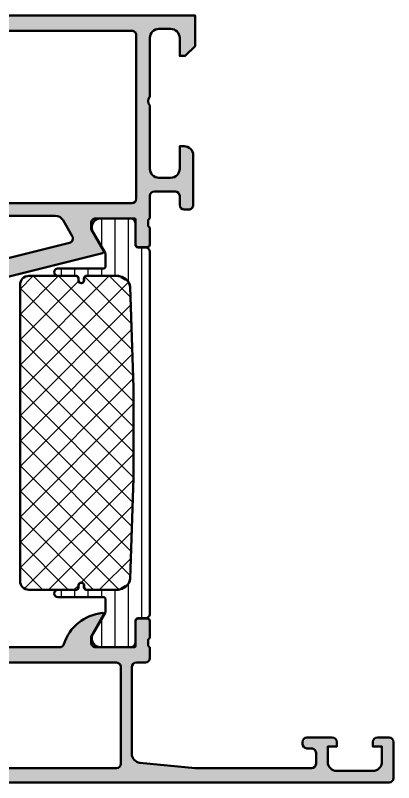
# Model space of a CAD drawing. Extents: x -30 to 68, y 0 to 85.
# Drawn here: x 26.1 to 68, y 0 to 85 of the extents above; entities that cross this region are included whole.
import ezdxf

# ---------------------------------------------------------------- set-up
doc = ezdxf.new("R2010")
doc.units = 0
for name, color, linetype, lineweight in [('0S-Alu contour', 7, 'Continuous', 50), ('0S-Alu hatch', 252, 'Continuous', 25), ('0S-Plastic contour', 254, 'Continuous', 50), ('0S-Plastic hatch', 253, 'Continuous', 25), ('0S-PT contour', 91, 'Continuous', 50), ('0S-PT hatch', 103, 'Continuous', 25)]:
    doc.layers.add(name, color=color, linetype=linetype, lineweight=lineweight)

# ---------------------------------------------------------------- blocks, each defined once
blk = doc.blocks.new('346290__431558B0_09CE_420A_BA11_CC467FC390D2_')
at = {"layer": '0S-Alu hatch'}
h = blk.add_hatch(color=256, dxfattribs=at)
edge = h.paths.add_edge_path()
edge.add_line((-8.200072701510434, 76.49951935006649), (-8.200072701510454, 78.49951935006753))
edge.add_ellipse((-7.700223043924895, 78.49966968423728), major_axis=(-0.4998496801927175, 0), ratio=1, start_angle=-90.0137350442323, end_angle=0.017232207833387747, ccw=False)
edge.add_line((-7.700103219088589, 78.99951935006769), (-7.20007270151045, 78.99951935006769))
edge.add_arc((-7.200093028747218, 79.49953967699513), 0.5000203273406206, 270.0023292350583, 360.001167715177)
edge.add_line((-6.700072701510443, 79.49954986764669), (-6.70010321908856, 82.4995193500677))
edge.add_ellipse((-6.20012351868841, 82.49957016724566), major_axis=(-0.4999797029826405, 0), ratio=1, start_angle=-90.0058234560571, end_angle=0.00582345611189794, ccw=False)
edge.add_line((-6.200072701510435, 82.9995498676458), (-4.500060494479185, 82.99951935006769))
edge.add_ellipse((-4.499953956199751, 81.49962589020427), major_axis=(-1.499893463647152, 0), ratio=1, start_angle=179.9970959459508, end_angle=270.00406975156653, ccw=False)
edge.add_line((-3.000060494479212, 81.49954986764692), (-3.000060494479214, 55.49941253854425))
edge.add_ellipse((-3.500087204398595, 55.49956133321602), major_axis=(-0.5000267320580524, 0), ratio=1, start_angle=90.0100543075236, end_angle=179.9829502978733, ccw=False)
edge.add_line((-3.499999459322936, 54.99953460885675), (-7.700072701510435, 54.99953460885675))
edge.add_ellipse((-7.699957983039261, 55.49964932732795), major_axis=(-0.5001147316285112, 0), ratio=1, start_angle=0.013142752803219082, end_angle=89.98685724720258, ccw=False)
edge.add_line((-8.200072701510463, 55.49953460885673), (-8.20007270151045, 57.49953460885675))
edge.add_arc((-8.699968028215878, 57.49963928215132), 0.4998953376642202, 359.9880028125888, 450.01199718741)
edge.add_line((-8.700072701510464, 57.99953460885674), (-9.500060494479184, 57.99953460885674))
edge.add_arc((-9.500070706575457, 57.49954482095301), 0.4999897880080324, 89.99882975606629, 180.0011702437148)
edge.add_line((-10.0000604944792, 57.49953460885865), (-10.0000604944792, 53.69954681588801))
edge.add_arc((-9.499976420604668, 53.69963088976254), 0.5000840809417748, 180.009632536539, 269.9903674634257)
edge.add_line((-9.500060494479184, 53.19954681588799), (-2.499999459322964, 53.199546815888))
edge.add_ellipse((-2.500036411010819, 52.69950986283959), major_axis=(-0.5000369544137414, 0), ratio=1, start_angle=180.0059825937153, end_angle=269.995765961409, ccw=False)
edge.add_line((-1.999999459322952, 52.69956207467718), (-1.999556954440123, 52.49911117746025))
edge.add_ellipse((-2.078393400983157, 52.23159058546714), major_axis=(-0.2788950563274251, 0), ratio=1, start_angle=178.8354106258988, end_angle=253.5801235805092, ccw=False)
edge.add_line((-1.79955595444012, 52.22592217746875), (-1.799555954440108, 51.77232817746876))
edge.add_ellipse((-2.078424050083255, 51.76666751799171), major_axis=(-0.2789255417371277, 0), ratio=1, start_angle=106.42459455535439, end_angle=181.1628700728853, ccw=False)
edge.add_line((-1.999556954440095, 51.49912417746879), (-1.999556954440123, 49.61911317746025))
edge.add_arc((-1.699556954440112, 49.61911317746025), 0.3000000000000114, 180, 270)
edge.add_line((-1.699556954440112, 49.31911317746024), (-0.7195826353973587, 49.31911317746024))
edge.add_arc((-0.7195826353973587, 49.61911317746025), 0.3000000000000114, 270, 360)
edge.add_line((-0.4195826353973473, 49.61911317746025), (-0.4195826353973473, 52.37911100410641))
edge.add_ellipse((-0.2995826353973593, 52.37911100410642), major_axis=(-0.119999999999988, 0), ratio=1, start_angle=269.9999006516501, end_angle=360, ccw=False)
edge.add_line((-0.2995824273226618, 52.49911100410622), (4.000435416165338, 52.49910354806574))
edge.add_ellipse((4.000450853258525, 51.99911898533629), major_axis=(-0.4999845629677632, 0), ratio=1, start_angle=179.9991052558096, end_angle=270.00176901519205, ccw=False)
edge.add_line((4.500435416165323, 51.99911117746132), (4.500435416165331, 51.29910659982355))
edge.add_line((4.500435416165331, 51.29910659982355), (3.112190787259066, 48.89458847238213))
edge.add_arc((3.236036736045633, 48.83667994464111), 0.1367158243071089, 154.9399071397959, 275.5867734514894)
edge.add_arc((2.762580692078813, 53.67686303497722), 4.999999999999935, 275.586773451492, 342.2389949764135)
edge.add_ellipse((8.000435767053318, 51.99910319717769), major_axis=(-0.5000003508881683, 0), ratio=1, start_angle=270.0000402087751, end_angle=342.2389949764142, ccw=False)
edge.add_line((8.000435416165317, 52.49910354806574), (11.05096871084296, 52.49910354806573))
edge.add_arc((11.05097152947758, 52.99912445844281), 0.5000209103850187, 269.9996770217717, 283.9989856257524)
edge.add_line((11.17192894643876, 52.51395416452083), (35.74101037852976, 58.63971246507905))
edge.add_arc((35.69262601208562, 58.83377161349469), 0.2000000000000121, 283.999996257485, 389.9999122478543)
edge.add_line((35.8658312459987, 58.93377134821993), (34.49996906942461, 61.29952240182551))
edge.add_line((34.49996906942461, 61.29952240182551), (34.49996906942461, 61.99953460885675))
edge.add_ellipse((34.999459840465, 61.99961277120588), major_axis=(-0.4994907771559735, 0), ratio=1, start_angle=-89.99802710034322, end_angle=0.008965876750096413, ccw=False)
edge.add_line((34.99944264120197, 62.49910354806574), (39.29993398398813, 62.49911100492401))
edge.add_ellipse((39.29993419206274, 62.37911100492421), major_axis=(-0.1199999999999931, 0), ratio=1, start_angle=180, end_angle=270.00009934830814, ccw=False)
edge.add_line((39.41993419206273, 62.3791110049242), (39.41993419206273, 59.61955186764583))
edge.add_arc((39.71993419206274, 59.61955186764583), 0.3000000000000114, 180, 270)
edge.add_line((39.71993419206274, 59.31955186764581), (40.69990851110552, 59.31955186764581))
edge.add_arc((40.69990851110552, 59.61955186764581), 0.2999999999999971, 270, 360)
edge.add_line((40.99990851110551, 59.61955186764581), (40.99990851110551, 61.49956286765432))
edge.add_ellipse((41.07877560674869, 61.76710620817726), major_axis=(-0.2789255417371599, 0), ratio=1, start_angle=-1.1628700728862214, end_angle=73.57540544464422, ccw=False)
edge.add_line((40.79990751110551, 61.77276686765432), (40.79990751110551, 62.22636086765432))
edge.add_ellipse((41.07874495764856, 62.23202927565271), major_axis=(-0.278895056327431, 0), ratio=1, start_angle=-73.58012358050769, end_angle=1.1645893740997053, ccw=False)
edge.add_line((40.99990851110551, 62.49954986764582), (41.00010687536332, 64.99954986764581))
edge.add_ellipse((41.50020139576652, 64.99945534724263), major_axis=(-0.500094529335613, 0), ratio=1, start_angle=270.0108291930719, end_angle=359.98917080694326, ccw=False)
edge.add_line((41.50010687536334, 65.49954986764583), (43.80042273229692, 65.49954986764581))
edge.add_ellipse((43.80038812773957, 64.99950012323927), major_axis=(-0.5000497456038951, 0), ratio=1, start_angle=180.0043884560907, end_angle=269.99603500430294, ccw=False)
edge.add_line((44.3004378718767, 64.99953842355333), (44.30042261308763, 63.99953842355401))
edge.add_arc((44.8004451360694, 63.99956094653578), 0.5000225234890349, 180.0025808273899, 269.9974191726639)
edge.add_line((44.80042261308764, 63.49953842355401), (45.30042267269227, 63.49953842355402))
edge.add_arc((45.30045017754568, 63.99912180399262), 0.4995833811957417, 269.9968455475574, 360.0009687569832)
edge.add_line((45.80003355867002, 63.99913025094793), (45.80003355867002, 69.49948883248956))
edge.add_arc((44.80030034392777, 69.49975560333588), 0.999733250335087, 359.9847110779023, 450.0117943199854)
edge.add_line((44.80009454912279, 70.49948883248958), (44.2999267024431, 70.49951935006769))
edge.add_line((44.2999267024431, 70.49951935006769), (44.2999267024431, 67.99951935006769))
edge.add_ellipse((43.29975743586522, 67.99968861662538), major_axis=(-1.000169280901044, 0), ratio=1, start_angle=90.0097034481525, end_angle=179.9903033819906, ccw=False)
edge.add_line((43.29992682165239, 66.99951935006767), (41.99990851110553, 66.99951935006769))
edge.add_ellipse((42.00010133887338, 67.99968165483845), major_axis=(-1.000162323359025, 0), ratio=1, start_angle=0.009297869138720216, end_angle=89.98895357575321, ccw=False)
edge.add_line((40.99993902868364, 67.99951935006771), (40.99993902868364, 74.99951935006769))
edge.add_ellipse((41.52491504399701, 75.49951935006769), major_axis=(-0.7249826319673439, 0), ratio=1, start_angle=-43.604126230005704, end_angle=43.604126230005704, ccw=False)
edge.add_line((40.99993902868364, 75.99951935006769), (40.99990851110551, 82.49951935006769))
edge.add_ellipse((41.99981501026123, 82.49961285423105), major_axis=(-0.9999065035276435, 0), ratio=1, start_angle=-90.0071063966268, end_angle=0.00535789486758631, ccw=False)
edge.add_line((41.99993902868364, 83.49951935006769), (43.29992682165239, 83.49951935006769))
edge.add_ellipse((43.30008400181692, 82.49967664942275), major_axis=(-0.9998427129996784, 0), ratio=1, start_angle=179.9909859930816, end_angle=270.00900717679957, ccw=False)
edge.add_line((44.29992670244311, 82.49951935006818), (44.2999267024431, 80.4995498676458))
edge.add_line((44.2999267024431, 80.4995498676458), (44.89996332353685, 80.49951935006769))
edge.add_line((44.89996332353685, 80.49951935006769), (45.9999389562151, 81.59961700631769))
edge.add_line((45.9999389562151, 81.59961700631769), (46, 85))
edge.add_line((46, 85), (-28.50006049447922, 84.99951935006769))
edge.add_arc((-28.50014468594779, 83.49960354153626), 1.499915810894307, 89.9967839422801, 180.0032160576674)
edge.add_line((-30.00006049447923, 83.49951935006906), (-30.00006049447922, 80.49951935006769))
edge.add_line((-30.00006049447922, 80.49951935006769), (-28.00006049447921, 80.49951935006769))
edge.add_arc((-28.00019218588429, 80.9996510343667), 0.5001317016370802, 270.0150867496928, 359.9884102004696)
edge.add_line((-27.50006049447922, 80.99954986764607), (-27.50006049447922, 81.49951935006769))
edge.add_line((-27.50006049447922, 81.49951935006769), (-28.50006049447922, 81.49951935006769))
edge.add_line((-28.50006049447922, 81.49951935006769), (-28.50006049447922, 82.49951935006769))
edge.add_ellipse((-27.50016687570021, 82.49962573128867), major_axis=(-0.9998936244380855, 0), ratio=1, start_angle=-90.00609584344289, end_angle=0.006095843452101235, ccw=False)
edge.add_line((-27.50006049447922, 83.49951935006769), (-23.50006049447921, 83.49951935006769))
edge.add_ellipse((-23.49993758323881, 82.49964226459349), major_axis=(-0.9998770930287113, 0), ratio=1, start_angle=179.9947053940628, end_angle=270.0070431610014, ccw=False)
edge.add_line((-22.50006049447922, 82.49954986764503), (-22.5000604944792, 81.49951935006769))
edge.add_line((-22.5000604944792, 81.49951935006769), (-23.5000604944792, 81.49951935006769))
edge.add_line((-23.5000604944792, 81.49951935006769), (-23.5000604944792, 80.99951935006769))
edge.add_arc((-22.99994577600802, 80.99963406853888), 0.5001147316284899, 180.0131427528032, 269.9868572472002)
edge.add_line((-23.00006049447921, 80.4995193500677), (-20.2000116663542, 80.49951935006769))
edge.add_arc((-20.2000116663542, 80.99951935006769), 0.5, 270, 450)
edge.add_line((-20.2000116663542, 81.49951935006769), (-20.5000604944792, 81.49951935006769))
edge.add_ellipse((-20.49993551851436, 81.99964432603252), major_axis=(-0.5001249915799258, 0), ratio=1, start_angle=0.014317611649119044, end_angle=89.98568238836123, ccw=False)
edge.add_line((-21.0000604944792, 81.99951935006759), (-21.0000604944792, 82.49951935006769))
edge.add_ellipse((-20.50016351213967, 82.4996528780877), major_axis=(-0.4998970001729347, 0), ratio=1, start_angle=-90.01180738672502, end_angle=0.01530433687241839, ccw=False)
edge.add_line((-20.50006049447917, 82.9995498676458), (-9.20010321908859, 82.99951935006769))
edge.add_ellipse((-9.199811314025983, 82.4998112551303), major_axis=(-0.4997081801957367, 0), ratio=1, start_angle=179.966530607846, end_angle=270.03346939217704, ccw=False)
edge.add_line((-8.700103219088579, 82.49951935006786), (-8.70007270151045, 81.99954986764581))
edge.add_ellipse((-9.20003050512653, 81.9995076712619), major_axis=(-0.4999578053967656, 0), ratio=1, start_angle=89.99516424248998, end_angle=180.0048357574281, ccw=False)
edge.add_line((-9.20007270151045, 81.49954986764583), (-9.50012152963545, 81.49951935006769))
edge.add_arc((-9.500262867123439, 80.99972170173352), 0.4997976683185388, 89.98379736007189, 180.0231971805346)
edge.add_line((-10.0000604944792, 80.99951935006776), (-10.0000604944792, 76.49951935006771))
edge.add_arc((-9.50007083093999, 76.4995090136069), 0.499989663646041, 179.9988155042154, 270.0011844956447)
edge.add_line((-9.50006049447919, 75.9995193500677), (-8.70007270151045, 75.99951935006769))
edge.add_arc((-8.700093022345499, 76.49953967090275), 0.5000203212479823, 270.0023285015334, 359.9976714983276)
edge = h.paths.add_edge_path()
edge.add_ellipse((-0.9003190677961754, 82.79965738625852), major_axis=(-0.4998650337907118, 0), ratio=1, start_angle=-90.01547141567482, end_angle=0.011974252112793238, ccw=False)
edge.add_line((-0.9001840906706206, 83.29952240182548), (38.99990088171099, 83.29955291940362))
edge.add_ellipse((39.00001017422722, 82.79966221191987), major_axis=(-0.4998907194312373, 0), ratio=1, start_angle=179.9874732622198, end_angle=270.0125267377823, ccw=False)
edge.add_line((39.49990088171098, 82.79955291940362), (39.49990088171098, 64.69967651559551))
edge.add_ellipse((38.99984732756349, 64.69973007255462), major_axis=(-0.500053557015545, 0), ratio=1, start_angle=89.99914283136059, end_angle=179.9938634818548, ccw=False)
edge.add_line((38.99983984655475, 64.19967651559502), (-0.9001840906705922, 64.19967651559502))
edge.add_ellipse((-0.9001574106402755, 64.69970319562536), major_axis=(-0.5000266807421169, 0), ratio=1, start_angle=0.0030571432409942645, end_angle=89.99694285686343, ccw=False)
edge.add_line((-1.40018409067062, 64.69967651559504), (-1.400184090670616, 82.79955291940348))
edge = h.paths.add_edge_path()
edge.add_ellipse((-0.900092057022519, 62.29923963331414), major_axis=(-0.4999928515702684, 0), ratio=1, start_angle=-90.00081916727493, end_angle=0.0008191672279167506, ccw=False)
edge.add_line((-0.9000849085416859, 62.79923248483331), (30.52259785360431, 62.79923248483331))
edge.add_ellipse((30.52259976074592, 61.799231582256), major_axis=(-1.000000902579138, 0), ratio=1, start_angle=210.0000298569348, end_angle=270.0001092710665, ccw=False)
edge.add_line((31.38862568563556, 62.29923248483332), (32.41120487875079, 60.52806854440362))
edge.add_ellipse((31.97819796478487, 60.27806791858508), major_axis=(-0.4999953004298657, 0), ratio=1, start_angle=103.99922321442028, end_angle=210.0003937331823, ccw=False)
edge.add_line((32.09915119833086, 59.79292297555597), (10.92794472402666, 54.51435089303643))
edge.add_ellipse((10.80700625715038, 54.99923846103799), major_axis=(-0.4997419998087467, 0), ratio=1, start_angle=89.9970668428852, end_angle=104.0047187884181, ccw=False)
edge.add_line((10.80698067373369, 54.49949646188409), (0.0999150914583123, 54.49949646188409))
edge.add_ellipse((0.1001175221340702, 55.99969889255986), major_axis=(-1.500202444333319, 0), ratio=1, start_angle=0.007731238869496337, end_angle=89.99226876116359, ccw=False)
edge.add_line((-1.400084908541685, 55.99949646188408), (-1.400084908541685, 62.29923248483372))
at = {"layer": '0S-Alu contour', "color": 7}
for points in [[(44.29992670244311, 82.49951935006818), (44.2999267024431, 80.4995498676458), (44.89996332353685, 80.49951935006769), (45.9999389562151, 81.59961700631769), (46, 85), (-28.50006049447922, 84.99951935006769)], [(-30.00006049447923, 83.49951935006906), (-30.00006049447922, 80.49951935006769), (-28.00006049447921, 80.49951935006769)], [(-27.50006049447922, 83.49951935006769), (-23.50006049447921, 83.49951935006769)], [(41.99993902868364, 83.49951935006769), (43.29992682165239, 83.49951935006769)], [(-27.50006049447922, 80.99954986764607), (-27.50006049447922, 81.49951935006769), (-28.50006049447922, 81.49951935006769), (-28.50006049447922, 82.49951935006769)], [(-22.50006049447922, 82.49954986764503), (-22.5000604944792, 81.49951935006769), (-23.5000604944792, 81.49951935006769), (-23.5000604944792, 80.99951935006769)], [(-21.0000604944792, 81.99951935006759), (-21.0000604944792, 82.49951935006769)], [(-20.50006049447917, 82.9995498676458), (-9.20010321908859, 82.99951935006769)], [(-8.700103219088579, 82.49951935006786), (-8.70007270151045, 81.99954986764581)], [(-6.700072701510443, 79.49954986764669), (-6.70010321908856, 82.4995193500677)], [(-6.200072701510435, 82.9995498676458), (-4.500060494479185, 82.99951935006769)], [(-1.40018409067062, 64.69967651559504), (-1.400184090670616, 82.79955291940348)], [(-0.9001840906706206, 83.29952240182548), (38.99990088171099, 83.29955291940362)], [(39.49990088171098, 82.79955291940362), (39.49990088171098, 64.69967651559551)], [(40.99993902868364, 75.99951935006769), (40.99990851110551, 82.49951935006769)], [(-20.2000116663542, 81.49951935006769), (-20.5000604944792, 81.49951935006769)], [(-10.0000604944792, 80.99951935006776), (-10.0000604944792, 76.49951935006771)], [(-9.20007270151045, 81.49954986764583), (-9.50012152963545, 81.49951935006769)], [(-3.000060494479212, 81.49954986764692), (-3.000060494479214, 55.49941253854425)], [(-23.00006049447921, 80.4995193500677), (-20.2000116663542, 80.49951935006769)], [(-8.200072701510434, 76.49951935006649), (-8.200072701510454, 78.49951935006753)], [(-7.700103219088589, 78.99951935006769), (-7.20007270151045, 78.99951935006769)], [(-9.50006049447919, 75.9995193500677), (-8.70007270151045, 75.99951935006769)], [(40.99993902868364, 67.99951935006771), (40.99993902868364, 74.99951935006769)], [(44.80009454912279, 70.49948883248958), (44.2999267024431, 70.49951935006769), (44.2999267024431, 67.99951935006769)], [(45.80003355867002, 63.99913025094793), (45.80003355867002, 69.49948883248956)], [(43.29992682165239, 66.99951935006767), (41.99990851110553, 66.99951935006769)], [(41.50010687536334, 65.49954986764583), (43.80042273229692, 65.49954986764581)], [(40.99990851110551, 62.49954986764582), (41.00010687536332, 64.99954986764581)], [(44.3004378718767, 64.99953842355333), (44.30042261308763, 63.99953842355401)], [(38.99983984655475, 64.19967651559502), (-0.9001840906705922, 64.19967651559502)], [(44.80042261308764, 63.49953842355401), (45.30042267269227, 63.49953842355402)], [(-1.400084908541685, 55.99949646188408), (-1.400084908541685, 62.29923248483372)], [(-0.9000849085416859, 62.79923248483331), (30.52259785360431, 62.79923248483331)], [(31.38862568563556, 62.29923248483332), (32.41120487875079, 60.52806854440362)], [(34.99944264120197, 62.49910354806574), (39.29993398398813, 62.49911100492401)], [(39.41993419206273, 62.3791110049242), (39.41993419206273, 59.61955186764583)], [(40.79990751110551, 61.77276686765432), (40.79990751110551, 62.22636086765432)], [(35.8658312459987, 58.93377134821993), (34.49996906942461, 61.29952240182551), (34.49996906942461, 61.99953460885675)], [(40.99990851110551, 59.61955186764581), (40.99990851110551, 61.49956286765432)], [(32.09915119833086, 59.79292297555597), (10.92794472402666, 54.51435089303643)], [(39.71993419206274, 59.31955186764581), (40.69990851110552, 59.31955186764581)], [(-8.700072701510464, 57.99953460885674), (-9.500060494479184, 57.99953460885674)], [(11.17192894643876, 52.51395416452083), (35.74101037852976, 58.63971246507905)], [(-10.0000604944792, 57.49953460885865), (-10.0000604944792, 53.69954681588801)], [(-8.200072701510463, 55.49953460885673), (-8.20007270151045, 57.49953460885675)], [(-3.499999459322936, 54.99953460885675), (-7.700072701510435, 54.99953460885675)], [(10.80698067373369, 54.49949646188409), (0.0999150914583123, 54.49949646188409)], [(-9.500060494479184, 53.19954681588799), (-2.499999459322964, 53.199546815888)], [(-1.999999459322952, 52.69956207467718), (-1.999556954440123, 52.49911117746025)], [(-1.79955595444012, 52.22592217746875), (-1.799555954440108, 51.77232817746876)], [(-0.4195826353973473, 49.61911317746025), (-0.4195826353973473, 52.37911100410641)], [(-0.2995824273226618, 52.49911100410622), (4.000435416165338, 52.49910354806574)], [(4.500435416165323, 51.99911117746132), (4.500435416165331, 51.29910659982355), (3.112190787259066, 48.89458847238213)], [(8.000435416165317, 52.49910354806574), (11.05096871084296, 52.49910354806573)], [(-1.999556954440095, 51.49912417746879), (-1.999556954440123, 49.61911317746025)], [(-1.699556954440112, 49.31911317746024), (-0.7195826353973587, 49.31911317746024)]]:
    blk.add_lwpolyline(points, dxfattribs=at)
for centre, radius, start, end in [((-28.50014468594779, 83.49960354153626), 1.499915810894307, 89.9967839422801, 180.0032160576674), ((-28.00019218588429, 80.9996510343667), 0.5001317016370802, 270.0150867496928, 359.9884102004696), ((-22.99994577600802, 80.99963406853888), 0.5001147316284899, 180.0131427528032, 269.9868572472002), ((-20.2000116663542, 80.99951935006769), 0.5, 270, 90), ((-9.500262867123439, 80.99972170173352), 0.4997976683185388, 89.98379736007189, 180.0231971805346), ((-7.200093028747218, 79.49953967699513), 0.5000203273406206, 270.0023292350583, 0.0011677151769356), ((-9.50007083093999, 76.4995090136069), 0.499989663646041, 179.9988155042154, 270.0011844956447), ((-8.700093022345499, 76.49953967090275), 0.5000203212479823, 270.0023285015334, 359.9976714983276), ((44.80030034392777, 69.49975560333588), 0.999733250335087, 359.9847110779023, 90.01179431998547), ((44.8004451360694, 63.99956094653578), 0.5000225234890349, 180.0025808273899, 269.9974191726639), ((45.30045017754568, 63.99912180399262), 0.4995833811957417, 269.9968455475574, 0.0009687569831559), ((39.71993419206274, 59.61955186764583), 0.3000000000000114, 180, 270), ((40.69990851110552, 59.61955186764581), 0.2999999999999971, 270, 0), ((35.69262601208562, 58.83377161349469), 0.2000000000000121, 283.999996257485, 29.99991224785435), ((-9.500070706575457, 57.49954482095301), 0.4999897880080324, 89.99882975606629, 180.0011702437148), ((-8.699968028215878, 57.49963928215132), 0.4998953376642202, 359.9880028125888, 90.01199718741005), ((-9.499976420604668, 53.69963088976254), 0.5000840809417748, 180.009632536539, 269.9903674634257), ((2.762580692078813, 53.67686303497722), 4.999999999999935, 275.586773451492, 342.2389949764135), ((11.05097152947758, 52.99912445844281), 0.5000209103850187, 269.9996770217717, 283.9989856257524), ((-1.699556954440112, 49.61911317746025), 0.3000000000000114, 180, 270), ((-0.7195826353973587, 49.61911317746025), 0.3000000000000114, 270, 0), ((3.236036736045633, 48.83667994464111), 0.1367158243071089, 154.9399071397959, 275.5867734514894)]:
    blk.add_arc(centre, radius, start, end, dxfattribs=at)
at = {"layer": '0S-Alu contour', "color": 7, "extrusion": (0, 0, -1)}
for centre, radius, start, end in [((27.50016687570021, 82.49962573128867), 0.9998936244380855, 359.9939041565479, 90.00609584344294), ((23.49993758323881, 82.49964226459349), 0.9998770930287113, 89.99295683899864, 180.0052946059373), ((-41.99981501026123, 82.49961285423105), 0.9999065035276435, 359.9946421051324, 90.0071063966269), ((-43.30008400181692, 82.49967664942275), 0.9998427129996786, 89.99099282320043, 180.0090140069185), ((20.50016351213967, 82.4996528780877), 0.4998970001729347, 359.9846956631276, 90.01180738672505), ((9.199811314025983, 82.4998112551303), 0.4997081801957367, 89.96653060782293, 180.033469392154), ((6.20012351868841, 82.49957016724566), 0.4999797029826406, 359.9941765438881, 90.00582345605704), ((4.499953956199751, 81.49962589020427), 1.499893463647152, 89.99593024843347, 180.0029040540493), ((0.9003190677961754, 82.79965738625852), 0.4998650337907119, 359.9880257478872, 90.01547141567481), ((-39.00001017422722, 82.79966221191987), 0.4998907194312373, 89.98747326221769, 180.0125267377803), ((20.49993551851436, 81.99964432603252), 0.5001249915799258, 270.0143176116388, 359.9856823883509), ((9.20003050512653, 81.9995076712619), 0.4999578053967656, 179.9951642425719, 270.0048357575101), ((7.700223043924895, 78.49966968423728), 0.4998496801927175, 359.9827677921666, 90.01373504423233), ((-41.52491504399701, 75.49951935006769), 0.7249826319673439, 316.3958737699943, 43.60412623000573), ((-42.00010133887338, 67.99968165483845), 1.000162323359025, 270.0110464242468, 359.9907021308613), ((-43.29975743586522, 67.99968861662538), 1.000169280901044, 180.0096966180094, 269.9902965518475), ((-41.50020139576652, 64.99945534724263), 0.500094529335613, 0.0108291930567097, 89.98917080692812), ((-43.80038812773957, 64.99950012323927), 0.5000497456038951, 90.00396499569703, 179.9956115439093), ((0.9001574106402755, 64.69970319562536), 0.5000266807421169, 270.0030571431366, 359.996942856759), ((-38.99984732756349, 64.69973007255462), 0.500053557015545, 180.0061365181453, 270.0008571686395), ((0.900092057022519, 62.29923963331414), 0.4999928515702685, 359.9991808327721, 90.00081916727486), ((-30.52259976074592, 61.799231582256), 1.000000902579138, 89.99989072893351, 149.9999701430652), ((-34.999459840465, 61.99961277120588), 0.4994907771559735, 359.9910341232499, 89.99802710034326), ((-39.29993419206274, 62.37911100492421), 0.1199999999999931, 89.99990065169187, 180), ((-41.07874495764856, 62.23202927565271), 0.278895056327431, 358.8354106259003, 73.58012358050784), ((-41.07877560674869, 61.76710620817726), 0.2789255417371599, 286.4245945553559, 1.162870072886224), ((-31.97819796478487, 60.27806791858508), 0.4999953004298657, 149.9996062668177, 256.0007767855797), ((7.699957983039261, 55.49964932732795), 0.5001147316285112, 270.0131427527975, 359.9868572471968), ((3.500087204398595, 55.49956133321602), 0.5000267320580524, 180.0170497021268, 269.9899456924764), ((-0.1001175221340702, 55.99969889255986), 1.500202444333319, 270.0077312388364, 359.9922687611305), ((-10.80700625715038, 54.99923846103799), 0.4997419998087468, 255.9952812115819, 270.0029331571148), ((2.500036411010819, 52.69950986283959), 0.5000369544137414, 90.00423403859098, 179.9940174062847), ((2.078393400983157, 52.23159058546714), 0.2788950563274251, 106.4198764194908, 181.1645893741013), ((0.2995826353973593, 52.37911100410642), 0.119999999999988, 0, 90.00009934834993), ((-4.000450853258525, 51.99911898533629), 0.4999845629677632, 89.99823098480792, 180.0008947441905), ((-8.000435767053318, 51.99910319717769), 0.5000003508881683, 17.76100502358584, 89.9999597912249), ((2.078424050083255, 51.76666751799171), 0.2789255417371277, 178.8371299271147, 253.5754054446456)]:
    blk.add_arc(centre, radius, start, end, dxfattribs=at)
blk = doc.blocks.new('345350__121949B4_6DAC_42BD_8D97_FF4A85C7C9D8_')
at = {"layer": '0S-Alu hatch'}
h = blk.add_hatch(color=256, dxfattribs=at)
edge = h.paths.add_edge_path()
edge.add_arc((67.5, 4.5), 0.5, 0, 90)
edge.add_line((67.5, 5), (66.19999999999999, 5))
edge.add_arc((66.19999999999999, 4.5), 0.5, 90, 180)
edge.add_line((65.69999999999999, 4.5), (65.69999999999999, 4))
edge.add_line((65.69999999999999, 4), (66.69999999999999, 4))
edge.add_line((66.69999999999999, 4), (66.69999999999996, 2.299999999999997))
edge.add_ellipse((65.69999999999997, 2.299999999999987), major_axis=(-0.9999999999999857, 0), ratio=1, start_angle=89.9999999999992, end_angle=180, ccw=False)
edge.add_line((65.69999999999996, 1.300000000000002), (61.69999999999999, 1.299999999999982))
edge.add_ellipse((61.69999999999999, 2.299999999999983), major_axis=(-1.000000000000001, 0), ratio=1, start_angle=0, end_angle=90, ccw=False)
edge.add_line((60.69999999999999, 2.299999999999982), (60.69999999999999, 4))
edge.add_line((60.69999999999999, 4), (61.69999999999999, 4))
edge.add_line((61.69999999999999, 4), (61.69999999999999, 4.499999999999984))
edge.add_arc((61.19999999999999, 4.5), 0.5, 0, 90)
edge.add_line((61.19999999999999, 5), (58.4, 4.999999999999999))
edge.add_arc((58.4, 4.499999999999998), 0.5000000000000009, 90, 180)
edge.add_line((57.9, 4.499999999999998), (57.9, 4.299999999999982))
edge.add_arc((58.4, 4.299999999999982), 0.5, 180, 270)
edge.add_line((58.4, 3.799999999999982), (58.9, 3.799999999999982))
edge.add_ellipse((58.90000000000001, 3.299999999999988), major_axis=(-0.4999999999999947, 0), ratio=1, start_angle=180, end_angle=270.0000000000008, ccw=False)
edge.add_line((59.40000000000001, 3.299999999999982), (59.39999999999997, 2.099999999999981))
edge.add_ellipse((58.89999999999997, 2.099999999999974), major_axis=(-0.5, 0), ratio=1, start_angle=90, end_angle=180, ccw=False)
edge.add_line((58.89999999999997, 1.599999999999974), (45.9983668848607, 1.599999999999979))
edge.add_line((45.9983668848607, 1.599999999999979), (39.90086726378649, 2.209750724796321))
edge.add_ellipse((40.00036986780802, 3.204788067252843), major_axis=(-1.000000040545, 0), ratio=1, start_angle=1.5080649291121517e-05, end_angle=84.28947129819278, ccw=False)
edge.add_line((39.00036982726306, 3.204787804045857), (39.00036982726304, 12.79998738861467))
edge.add_ellipse((39.50041968100179, 12.79987268502243), major_axis=(-0.5000498668943465, 0), ratio=1, start_angle=270.0131427528001, end_angle=359.9868572472245, ccw=False)
edge.add_line((39.50030497740954, 13.29992253876117), (40.5, 13.29992253876117))
edge.add_arc((40.5, 13.79992253876117), 0.5, 270, 360)
edge.add_line((41, 13.79992253876117), (41, 15))
edge.add_ellipse((41.07883644654306, 15.26752059199312), major_axis=(-0.2788950563274436, 0), ratio=1, start_angle=-1.164589374096181, end_angle=73.58012358050541, ccw=False)
edge.add_line((40.79999899999999, 15.27318899999149), (40.79999899999999, 15.72678299999148))
edge.add_ellipse((41.07886709564314, 15.73244365946856), major_axis=(-0.2789255417371297, 0), ratio=1, start_angle=-73.57540544464831, end_angle=1.1628700728916215, ccw=False)
edge.add_line((41, 15.99998699999148), (41, 17.879998))
edge.add_arc((40.69999999999999, 17.879998), 0.3000000000000114, 0, 90)
edge.add_line((40.69999999999999, 18.17999800000001), (39.72002568095721, 18.179998))
edge.add_arc((39.72002568095721, 17.879998), 0.3000000000000007, 90, 180)
edge.add_line((39.42002568095721, 17.879998), (39.42002568095721, 15.11999999999999))
edge.add_ellipse((39.30002568095721, 15.12), major_axis=(-0.1199999999999974, 0), ratio=1, start_angle=90, end_angle=180, ccw=False)
edge.add_line((39.30002568095721, 15), (35.00000000000002, 15))
edge.add_ellipse((35.00000000000001, 15.49999999999999), major_axis=(-0.4999999999999965, 0), ratio=1, start_angle=0, end_angle=90.0000000000008, ccw=False)
edge.add_line((34.50000000000001, 15.5), (34.49999999999999, 16.2))
edge.add_line((34.49999999999999, 16.2), (35.88149545762237, 18.59282032302755))
edge.add_arc((35.76188021535172, 18.6618802153517), 0.1381197846482894, 330.0000000000001, 455.6225775507986)
edge.add_arc((36.23822324117386, 13.82339113815207), 5.000000000000113, 95.622577550794, 162.2515836439304)
edge.add_ellipse((31.00000000000005, 15.49999999999988), major_axis=(-0.4999999999998844, 0), ratio=1, start_angle=89.99999999999511, end_angle=162.2515836439256, ccw=False)
edge.add_line((31.00000000000001, 15), (7.999999999999992, 15))
edge.add_ellipse((8.000000000000023, 15.49999999999984), major_axis=(-0.4999999999998384, 0), ratio=1, start_angle=17.748416356065775, end_angle=89.99999999999648, ccw=False)
edge.add_arc((2.761776758826187, 13.82339113815201), 5.000000000000197, 17.74841635607064, 84.37742244920675)
edge.add_arc((3.23811978464829, 18.66188021535171), 0.138119784648294, 84.37742244921039, 209.9999999999989)
edge.add_line((3.11850454237763, 18.59282032302757), (4.500000000000007, 16.19999999999999))
edge.add_line((4.500000000000007, 16.19999999999999), (4.5, 15.5))
edge.add_ellipse((4, 15.50000000000001), major_axis=(-0.4999999999999992, 0), ratio=1, start_angle=89.9999999999983, end_angle=180, ccw=False)
edge.add_line((3.999999999999985, 15.00000000000001), (-0.3000256809571908, 15))
edge.add_ellipse((-0.3000256809571966, 15.12), major_axis=(-0.1199999999999992, 0), ratio=1, start_angle=0, end_angle=90.00000000000267, ccw=False)
edge.add_line((-0.4200256809571958, 15.12), (-0.4200256809571954, 17.879998))
edge.add_arc((-0.7200256809572068, 17.87999799999999), 0.3000000000000114, 0, 90)
edge.add_line((-0.7200256809572068, 18.17999800000001), (-1.699999999999988, 18.179998))
edge.add_arc((-1.700000000000002, 17.87999800000001), 0.2999999999999936, 89.99999999999729, 180)
edge.add_line((-1.999999999999996, 17.87999800000001), (-1.999999999999985, 15.99998699999149))
edge.add_ellipse((-2.078867095643157, 15.73244365946855), major_axis=(-0.2789255417371535, 0), ratio=1, start_angle=178.8371299271133, end_angle=253.5754054446447, ccw=False)
edge.add_line((-1.799998999999985, 15.72678299999149), (-1.799998999999985, 15.2731889999915))
edge.add_ellipse((-2.078836446543035, 15.26752059199313), major_axis=(-0.2788950563274373, 0), ratio=1, start_angle=106.41987641949041, end_angle=181.1645893740969, ccw=False)
edge.add_line((-2, 15.00000000000001), (-2.299680908210589, 15))
edge.add_arc((-2.299680908210589, 14.5), 0.5000000000000036, 90, 180)
edge.add_line((-2.799680908210593, 14.5), (-2.799680908210589, 13.79992253876117))
edge.add_arc((-2.29956618973938, 13.80003725723238), 0.5001147316285183, 180.0131427528032, 269.9868572472035)
edge.add_line((-2.299680908210547, 13.29992253876117), (-1.499693115241839, 13.29992253876117))
edge.add_ellipse((-1.499443254268492, 12.80017239973451), major_axis=(-0.4997502014883678, 0), ratio=1, start_angle=179.9713537287259, end_angle=270.02864627126036, ccw=False)
edge.add_line((-0.9996931152418406, 12.79992253876115), (-0.9996931152418255, 7.400020671848328))
edge.add_ellipse((-1.499713436076874, 7.400040992683379), major_axis=(-0.5000203212479685, 0), ratio=1, start_angle=90.0023285015335, end_angle=179.9976714983276, ccw=False)
edge.add_line((-1.499693115241825, 6.900020671848331), (-2.299680908210575, 6.900020671848325))
edge.add_arc((-2.299566189739365, 6.399905953377112), 0.5001147316285218, 90.01314275280141, 179.9868572471968)
edge.add_line((-2.799680908210579, 6.400020671848338), (-2.799680908210575, 5.999996257785828))
edge.add_arc((-2.299566189739365, 6.000110976257024), 0.5001147316285183, 180.0131427528032, 269.986857247197)
edge.add_line((-2.299680908210589, 5.499996257785815), (8.00027636718005, 5.499996257785825))
edge.add_ellipse((8.000276199942052, 4.999996090547827), major_axis=(-0.5000001672380266, 0), ratio=1, start_angle=180.0000191671709, end_angle=269.9999808359436, ccw=False)
edge.add_line((8.50027636718005, 4.999996257813003), (8.500276367180042, 1.499999953273801))
edge.add_line((8.500276367180042, 1.499999953273801), (7.500276367180042, 1.499999953273801))
edge.add_arc((7.500391085671957, 0.9998852347682088), 0.5001147316629067, 90.0131427551726, 179.9868504146385)
edge.add_line((7.000276367180042, 1.000000012878441), (7.000276367180042, 0.5000000128784468))
edge.add_arc((7.500391118378033, 0.5001147334620317), 0.5001147643557833, 180.0131429938963, 269.9798609896767)
edge.add_line((7.500215332023778, 8e-16), (67.5, 1e-16))
edge.add_arc((67.5, 0.5000000000000002), 0.5000000000000001, 270, 360)
edge.add_line((68, 0.5000000000000002), (68, 4.5))
edge = h.paths.add_edge_path()
edge.add_ellipse((0.7001505502649508, 12.80015209114268), major_axis=(-0.4997704760377764, 0), ratio=1, start_angle=-90.01932230628069, end_angle=0.02631684688930136, ccw=False)
edge.add_line((0.7003190917894245, 13.29992253876117), (37.30035380553454, 13.29992253876116))
edge.add_ellipse((37.30048878729687, 12.80005752052349), major_axis=(-0.4998650364626666, 0), ratio=1, start_angle=179.9845280529183, end_angle=270.0154719470708, ccw=False)
edge.add_line((37.80035380553454, 12.79992253876116), (37.80035380553453, 2.099975658420646))
edge.add_ellipse((37.30025928519608, 2.100070059527233), major_axis=(-0.5000945292483385, 0), ratio=1, start_angle=90.0108291856593, end_angle=179.9891844747251, ccw=False)
edge.add_line((37.30035380553454, 1.5999755392113), (10.40030078124254, 1.5999755392113))
edge.add_ellipse((10.400395301581, 2.100070059527243), major_axis=(-0.5000945292483491, 0), ratio=1, start_angle=0.010815525275006621, end_angle=89.98917081434081, ccw=False)
edge.add_line((9.900300781242542, 2.099975658420602), (9.900300781242535, 5.400020670741937))
edge.add_arc((8.40030085426848, 5.400020744874273), 1.499999926974057, 2.8316468405e-06, 90.00000278938575)
edge.add_line((8.400300781242535, 6.900020671848325), (0.7003190917894245, 6.900020671848327))
edge.add_ellipse((0.7001505502649508, 7.39979111946681), major_axis=(-0.4997704760377753, 0), ratio=1, start_angle=-0.02631684688930136, end_angle=90.0193223062808, ccw=False)
edge.add_line((0.2003801269456744, 7.400020671848325), (0.2003801269456733, 12.79992253876121))
at = {"layer": '0S-Alu contour', "color": 7}
for points in [[(-1.999999999999996, 17.87999800000001), (-1.999999999999985, 15.99998699999149)], [(-0.7200256809572068, 18.17999800000001), (-1.699999999999988, 18.179998)], [(-0.4200256809571958, 15.12), (-0.4200256809571954, 17.879998)], [(3.11850454237763, 18.59282032302757), (4.500000000000007, 16.19999999999999), (4.5, 15.5)], [(34.50000000000001, 15.5), (34.49999999999999, 16.2), (35.88149545762237, 18.59282032302755)], [(39.42002568095721, 17.879998), (39.42002568095721, 15.11999999999999)], [(40.69999999999999, 18.17999800000001), (39.72002568095721, 18.179998)], [(41, 15.99998699999148), (41, 17.879998)], [(-1.799998999999985, 15.72678299999149), (-1.799998999999985, 15.2731889999915)], [(40.79999899999999, 15.27318899999149), (40.79999899999999, 15.72678299999148)], [(-2.799680908210593, 14.5), (-2.799680908210589, 13.79992253876117)], [(-2, 15.00000000000001), (-2.299680908210589, 15)], [(3.999999999999985, 15.00000000000001), (-0.3000256809571908, 15)], [(31.00000000000001, 15), (7.999999999999992, 15)], [(39.30002568095721, 15), (35.00000000000002, 15)], [(41, 13.79992253876117), (41, 15)], [(-2.299680908210547, 13.29992253876117), (-1.499693115241839, 13.29992253876117)], [(-0.9996931152418406, 12.79992253876115), (-0.9996931152418255, 7.400020671848328)], [(0.2003801269456744, 7.400020671848325), (0.2003801269456733, 12.79992253876121)], [(0.7003190917894245, 13.29992253876117), (37.30035380553454, 13.29992253876116)], [(37.80035380553454, 12.79992253876116), (37.80035380553453, 2.099975658420646)], [(39.00036982726306, 3.204787804045857), (39.00036982726304, 12.79998738861467)], [(39.50030497740954, 13.29992253876117), (40.5, 13.29992253876117)], [(-1.499693115241825, 6.900020671848331), (-2.299680908210575, 6.900020671848325)], [(8.400300781242535, 6.900020671848325), (0.7003190917894245, 6.900020671848327)], [(-2.799680908210579, 6.400020671848338), (-2.799680908210575, 5.999996257785828)], [(-2.299680908210589, 5.499996257785815), (8.00027636718005, 5.499996257785825)], [(9.900300781242542, 2.099975658420602), (9.900300781242535, 5.400020670741937)], [(8.50027636718005, 4.999996257813003), (8.500276367180042, 1.499999953273801), (7.500276367180042, 1.499999953273801)], [(57.9, 4.499999999999998), (57.9, 4.299999999999982)], [(61.19999999999999, 5), (58.4, 4.999999999999999)], [(60.69999999999999, 2.299999999999982), (60.69999999999999, 4), (61.69999999999999, 4), (61.69999999999999, 4.499999999999984)], [(65.69999999999999, 4.5), (65.69999999999999, 4), (66.69999999999999, 4), (66.69999999999996, 2.299999999999997)], [(67.5, 5), (66.19999999999999, 5)], [(68, 0.5000000000000002), (68, 4.5)], [(58.4, 3.799999999999982), (58.9, 3.799999999999982)], [(59.40000000000001, 3.299999999999982), (59.39999999999997, 2.099999999999981)], [(58.89999999999997, 1.599999999999974), (45.9983668848607, 1.599999999999979), (39.90086726378649, 2.209750724796321)], [(7.000276367180042, 1.000000012878441), (7.000276367180042, 0.5000000128784468)], [(37.30035380553454, 1.5999755392113), (10.40030078124254, 1.5999755392113)], [(65.69999999999996, 1.300000000000002), (61.69999999999999, 1.299999999999982)], [(7.500215332023778, 8e-16), (67.5, 1e-16)]]:
    blk.add_lwpolyline(points, dxfattribs=at)
for centre, radius, start, end in [((3.23811978464829, 18.66188021535171), 0.138119784648294, 84.37742244921039, 209.9999999999989), ((2.761776758826187, 13.82339113815201), 5.000000000000197, 17.74841635607064, 84.37742244920675), ((36.23822324117386, 13.82339113815207), 5.000000000000113, 95.622577550794, 162.2515836439304), ((35.76188021535172, 18.6618802153517), 0.1381197846482894, 330.0000000000001, 95.62257755079864), ((-1.700000000000002, 17.87999800000001), 0.2999999999999936, 89.99999999999729, 180), ((-0.7200256809572068, 17.87999799999999), 0.3000000000000114, 0, 90), ((39.72002568095721, 17.879998), 0.3000000000000007, 90, 180), ((40.69999999999999, 17.879998), 0.3000000000000114, 0, 90), ((-2.299680908210589, 14.5), 0.5000000000000036, 90, 180), ((-2.29956618973938, 13.80003725723238), 0.5001147316285183, 180.0131427528032, 269.9868572472035), ((40.5, 13.79992253876117), 0.5, 270, 0), ((-2.299566189739365, 6.399905953377112), 0.5001147316285218, 90.01314275280141, 179.9868572471968), ((8.40030085426848, 5.400020744874273), 1.499999926974057, 2.8316468405e-06, 90.00000278938575), ((-2.299566189739365, 6.000110976257024), 0.5001147316285183, 180.0131427528032, 269.986857247197), ((58.4, 4.499999999999998), 0.5000000000000009, 90, 180), ((58.4, 4.299999999999982), 0.5, 180, 270), ((61.19999999999999, 4.5), 0.5, 0, 90), ((66.19999999999999, 4.5), 0.5, 90, 180), ((67.5, 4.5), 0.5, 0, 90), ((7.500391085671957, 0.9998852347682088), 0.5001147316629067, 90.0131427551726, 179.9868504146385), ((7.500391118378033, 0.5001147334620317), 0.5001147643557833, 180.0131429938963, 269.9798609896767), ((67.5, 0.5000000000000002), 0.5000000000000001, 270, 0)]:
    blk.add_arc(centre, radius, start, end, dxfattribs=at)
at = {"layer": '0S-Alu contour', "color": 7, "extrusion": (0, 0, -1)}
for centre, radius, start, end in [((2.078867095643157, 15.73244365946855), 0.2789255417371535, 106.4245945553553, 181.1628700728868), ((-4, 15.50000000000001), 0.4999999999999992, 180, 270.0000000000017), ((-8.000000000000023, 15.49999999999984), 0.4999999999998384, 270.0000000000035, 342.2515836439342), ((-31.00000000000005, 15.49999999999988), 0.4999999999998844, 197.7484163560745, 270.0000000000049), ((-35.00000000000001, 15.49999999999999), 0.4999999999999965, 269.9999999999992, 0), ((-41.07886709564314, 15.73244365946856), 0.2789255417371297, 358.8371299271084, 73.57540544464841), ((2.078836446543035, 15.26752059199313), 0.2788950563274373, 178.8354106259031, 253.5801235805096), ((0.3000256809571966, 15.12), 0.1199999999999992, 269.9999999999973, 0), ((-39.30002568095721, 15.12), 0.1199999999999974, 180, 270), ((-41.07883644654306, 15.26752059199312), 0.2788950563274436, 286.4198764194946, 1.164589374096298), ((1.499443254268492, 12.80017239973451), 0.4997502014883678, 89.97135372873966, 180.0286462712742), ((-0.7001505502649508, 12.80015209114268), 0.4997704760377764, 359.9736831531107, 90.01932230628076), ((-37.30048878729687, 12.80005752052349), 0.4998650364626667, 89.98452805292918, 180.0154719470817), ((-39.50041968100179, 12.79987268502243), 0.5000498668943465, 0.0131427527754762, 89.98685724719992), ((1.499713436076874, 7.400040992683379), 0.5000203212479685, 180.0023285016724, 269.9976714984665), ((-0.7001505502649508, 7.39979111946681), 0.4997704760377754, 269.9806776937192, 0.0263168468893796), ((-8.000276199942052, 4.999996090547827), 0.5000001672380266, 90.00001916405645, 179.9999808328291), ((-58.90000000000001, 3.299999999999988), 0.4999999999999947, 89.9999999999992, 180), ((-40.00036986780802, 3.204788067252843), 1.000000040545, 275.7105287018072, 359.9999849193507), ((-10.400395301581, 2.100070059527243), 0.5000945292483491, 270.0108291856592, 359.989184474725), ((-37.30025928519608, 2.100070059527233), 0.5000945292483385, 180.010815525275, 269.9891708143407), ((-58.89999999999997, 2.099999999999974), 0.5, 180, 270), ((-61.69999999999999, 2.299999999999983), 1.000000000000001, 270, 0), ((-65.69999999999997, 2.299999999999987), 0.9999999999999857, 180, 270.0000000000008)]:
    blk.add_arc(centre, radius, start, end, dxfattribs=at)
blk = doc.blocks.new('284043__29C9DD84_E6E3_44A7_95DE_22013F0B77F3___3EF38CDD_8AF5_42F7_A82A_D9BDCF456884_')
at = {"layer": '0S-Plastic hatch'}
h = blk.add_hatch(dxfattribs=at)
h.set_pattern_fill('ANSI31', color=256, scale=0.4680000000000001, angle=45, style=0)
h.set_pattern_definition([(90, (0, 0), (-1.4859, 0), [])])
edge = h.paths.add_edge_path()
edge.add_line((41, 18.709997), (41, 58.790003))
edge.add_arc((40.49999999999999, 58.790003), 0.5000000000000071, 0, 90)
edge.add_line((40.49999999999999, 59.29000300000001), (39.68966598775747, 59.290003))
edge.add_ellipse((39.68966598775747, 59.59000300000002), major_axis=(-0.3000000000000184, 0), ratio=1, start_angle=0, end_angle=90, ccw=False)
edge.add_line((39.38966598775746, 59.59000300000001), (39.39000061706368, 61.99000138293631))
edge.add_arc((38.89000463962508, 61.99000402256139), 0.4999959774455833, 359.9996975182267, 450.0003024811866)
edge.add_line((38.890002, 62.49000000000001), (35.41346050190053, 62.49))
edge.add_arc((35.55577115089188, 61.50018192527715), 0.9999960709244732, 98.18160805189945, 212.7270160998402)
edge.add_line((34.71451850190053, 60.959547), (36.03303535485917, 58.67580850700999))
edge.add_ellipse((35.60002263812882, 58.42580853271042), major_axis=(-0.4999999999999901, 0), ratio=1, start_angle=180.0011750555892, end_angle=209.9999965993481, ccw=False)
edge.add_line((36.10002263802366, 58.42581878700487), (36.09999999998257, 57.19999999999996))
edge.add_ellipse((35.84999999998267, 57.19999999999995), major_axis=(-0.2499999999999076, 0), ratio=1, start_angle=89.9999999999967, end_angle=180, ccw=False)
edge.add_line((35.84999999998265, 56.95000000000004), (30.7999999999826, 56.95000000000003))
edge.add_arc((30.7999999999826, 56.55000000000002), 0.4000000000000057, 90, 270)
edge.add_line((30.7999999999826, 56.15000000000001), (32.79999999998259, 56.15000000000001))
edge.add_ellipse((32.79999999998259, 55.85000000000007), major_axis=(-0.2999999999999545, 0), ratio=1, start_angle=180, end_angle=270, ccw=False)
edge.add_line((33.09999999998254, 55.85000000000007), (33.09999999998257, 55.65000000000003))
edge.add_arc((33.39999999998255, 55.65000000000002), 0.2999999999999829, 180, 360)
edge.add_line((33.69999999998254, 55.65000000000002), (33.69999999998262, 55.85))
edge.add_ellipse((33.99999999998265, 55.85), major_axis=(-0.3000000000000256, 0), ratio=1, start_angle=270.00000000000676, end_angle=360, ccw=False)
edge.add_line((33.99999999998261, 56.15000000000002), (37.38179306875185, 56.14999999999954))
edge.add_ellipse((37.38179306875185, 55.14999999999962), major_axis=(-0.9999999999999218, 0), ratio=1, start_angle=239.9999999995504, end_angle=270.0000000000004, ccw=False)
edge.add_line((37.88179306875861, 56.01602540378006), (38.31954447504786, 55.76328951151625))
edge.add_ellipse((37.81954447504107, 54.89726410773574), major_axis=(-0.9999999999999895, 0), ratio=1, start_angle=181.9517629630152, end_angle=239.9999999995503, ccw=False)
edge.add_line((38.81896432959475, 54.93132220991244), (39.2, 43.75000000000002))
edge.add_line((39.2, 43.75000000000002), (39.2, 33.75000000000003))
edge.add_line((39.2, 33.75000000000003), (38.81896030774426, 22.56855977067456))
edge.add_ellipse((37.81954448215807, 22.60273589637328), major_axis=(-0.9999999999999504, 0), ratio=1, start_angle=120.00000000046651, end_angle=178.0414708482941, ccw=False)
edge.add_line((38.3195444821651, 21.73671049259295), (37.8817930687585, 21.48397459621971))
edge.add_ellipse((37.38179306875054, 22.34999999999948), major_axis=(-0.9999999999999387, 0), ratio=1, start_angle=90.0000000000008, end_angle=120.00000000052901, ccw=False)
edge.add_line((37.38179306875056, 21.34999999999954), (33.99999999998263, 21.35000000000001))
edge.add_ellipse((33.99999999998263, 21.65000000000004), major_axis=(-0.3000000000000327, 0), ratio=1, start_angle=0, end_angle=89.99999999999869, ccw=False)
edge.add_line((33.6999999999826, 21.65000000000004), (33.69999999998255, 21.85000000000001))
edge.add_arc((33.39999999998257, 21.85000000000001), 0.2999999999999758, 0, 180)
edge.add_line((33.0999999999826, 21.85000000000001), (33.09999999998254, 21.64999999999997))
edge.add_ellipse((32.79999999998258, 21.64999999999996), major_axis=(-0.2999999999999616, 0), ratio=1, start_angle=90.00000000000409, end_angle=180, ccw=False)
edge.add_line((32.7999999999826, 21.35), (30.79999999998261, 21.35000000000002))
edge.add_arc((30.79999999998261, 20.95000000000001), 0.4000000000000093, 90, 270)
edge.add_line((30.79999999998261, 20.55), (35.84999999998266, 20.55))
edge.add_ellipse((35.84999999998266, 20.30000000000009), major_axis=(-0.2499999999999147, 0), ratio=1, start_angle=180, end_angle=270, ccw=False)
edge.add_line((36.09999999998257, 20.30000000000009), (36.10002263802364, 19.07418121299592))
edge.add_ellipse((35.60002263812872, 19.07419146728958), major_axis=(-0.5000000000000755, 0), ratio=1, start_angle=150.0000034006595, end_angle=179.9988249444108, ccw=False)
edge.add_line((36.03303535485918, 18.82419149299002), (34.71451850190053, 16.540453))
edge.add_arc((35.55577115089188, 15.99981807472284), 0.9999960709244738, 147.2729839001592, 261.8183919480997)
edge.add_line((35.41346050190052, 15.01), (38.89000200000001, 15.01))
edge.add_arc((38.89000463962509, 15.50999597743861), 0.4999959774455779, 269.9996975188141, 360.0003024817733)
edge.add_line((39.39000061706369, 15.50999861706881), (39.38966598775747, 17.90999699999999))
edge.add_ellipse((39.68966598775747, 17.909997), major_axis=(-0.2999999999999971, 0), ratio=1, start_angle=270, end_angle=360, ccw=False)
edge.add_line((39.68966598775747, 18.20999699999999), (40.49999999999999, 18.20999699999999))
edge.add_arc((40.5, 18.709997), 0.5, 269.9999999999992, 360)
at = {"layer": '0S-Plastic contour', "color": 7}
for points in [[(38.890002, 62.49000000000001), (35.41346050190053, 62.49)], [(39.38966598775746, 59.59000300000001), (39.39000061706368, 61.99000138293631)], [(34.71451850190053, 60.959547), (36.03303535485917, 58.67580850700999)], [(40.49999999999999, 59.29000300000001), (39.68966598775747, 59.290003)], [(41, 18.709997), (41, 58.790003)], [(36.10002263802366, 58.42581878700487), (36.09999999998257, 57.19999999999996)], [(35.84999999998265, 56.95000000000004), (30.7999999999826, 56.95000000000003)], [(30.7999999999826, 56.15000000000001), (32.79999999998259, 56.15000000000001)], [(33.99999999998261, 56.15000000000002), (37.38179306875185, 56.14999999999954)], [(33.09999999998254, 55.85000000000007), (33.09999999998257, 55.65000000000003)], [(33.69999999998254, 55.65000000000002), (33.69999999998262, 55.85)], [(37.88179306875861, 56.01602540378006), (38.31954447504786, 55.76328951151625)], [(38.81896432959475, 54.93132220991244), (39.2, 43.75000000000002), (39.2, 33.75000000000003), (38.81896030774426, 22.56855977067456)], [(32.7999999999826, 21.35), (30.79999999998261, 21.35000000000002)], [(33.0999999999826, 21.85000000000001), (33.09999999998254, 21.64999999999997)], [(33.6999999999826, 21.65000000000004), (33.69999999998255, 21.85000000000001)], [(37.38179306875056, 21.34999999999954), (33.99999999998263, 21.35000000000001)], [(38.3195444821651, 21.73671049259295), (37.8817930687585, 21.48397459621971)], [(30.79999999998261, 20.55), (35.84999999998266, 20.55)], [(36.09999999998257, 20.30000000000009), (36.10002263802364, 19.07418121299592)], [(36.03303535485918, 18.82419149299002), (34.71451850190053, 16.540453)], [(39.39000061706369, 15.50999861706881), (39.38966598775747, 17.90999699999999)], [(39.68966598775747, 18.20999699999999), (40.49999999999999, 18.20999699999999)], [(35.41346050190052, 15.01), (38.89000200000001, 15.01)]]:
    blk.add_lwpolyline(points, dxfattribs=at)
for centre, radius, start, end in [((35.55577115089188, 61.50018192527715), 0.9999960709244732, 98.18160805189945, 212.7270160998402), ((38.89000463962508, 61.99000402256139), 0.4999959774455833, 359.9996975182267, 90.00030248118671), ((40.49999999999999, 58.790003), 0.5000000000000071, 0, 90), ((30.7999999999826, 56.55000000000002), 0.4000000000000057, 90, 270), ((33.39999999998255, 55.65000000000002), 0.2999999999999829, 180, 0), ((33.39999999998257, 21.85000000000001), 0.2999999999999758, 0, 180), ((30.79999999998261, 20.95000000000001), 0.4000000000000093, 90, 270), ((40.5, 18.709997), 0.5, 269.9999999999992, 0), ((35.55577115089188, 15.99981807472284), 0.9999960709244738, 147.2729839001592, 261.8183919480997), ((38.89000463962509, 15.50999597743861), 0.4999959774455779, 269.9996975188141, 0.0003024817733149)]:
    blk.add_arc(centre, radius, start, end, dxfattribs=at)
at = {"layer": '0S-Plastic contour', "color": 7, "extrusion": (0, 0, -1)}
for centre, radius, start, end in [((-39.68966598775747, 59.59000300000002), 0.3000000000000185, 270, 0), ((-35.60002263812882, 58.42580853271042), 0.4999999999999901, 150.0000034006519, 179.9988249444108), ((-35.84999999998267, 57.19999999999995), 0.2499999999999076, 180, 270.0000000000033), ((-32.79999999998259, 55.85000000000007), 0.2999999999999545, 90, 180), ((-33.99999999998265, 55.85), 0.3000000000000256, 0, 89.99999999999324), ((-37.38179306875185, 55.14999999999962), 0.9999999999999218, 89.99999999999959, 120.0000000004496), ((-37.81954447504107, 54.89726410773574), 0.9999999999999895, 120.0000000004497, 178.0482370369848), ((-37.81954448215807, 22.60273589637328), 0.9999999999999504, 181.9585291517059, 239.9999999995335), ((-32.79999999998258, 21.64999999999996), 0.2999999999999616, 180, 269.9999999999959), ((-33.99999999998263, 21.65000000000004), 0.3000000000000327, 270.0000000000013, 0), ((-37.38179306875054, 22.34999999999948), 0.9999999999999387, 239.999999999471, 269.9999999999992), ((-35.84999999998266, 20.30000000000009), 0.2499999999999147, 90, 180), ((-35.60002263812872, 19.07419146728958), 0.5000000000000755, 180.0011750555892, 209.9999965993406), ((-39.68966598775747, 17.909997), 0.2999999999999971, 0, 90)]:
    blk.add_arc(centre, radius, start, end, dxfattribs=at)
blk = doc.blocks.new('466490__127167A4_42D1_4B08_9A65_9B30017CA247_')
at = {"layer": '0S-PT hatch'}
h = blk.add_hatch(dxfattribs=at)
h.set_pattern_fill('ANSI37', color=256, scale=0.625, angle=90, style=0)
h.set_pattern_definition([(135, (0, 0), (-1.403165018917055, -1.403165018917055), []), (225, (0, 0), (1.403165018917055, -1.403165018917055), [])])
edge = h.paths.add_edge_path()
edge.add_line((26.62000000000003, 22.35000000000006), (26.62000000000003, 55.14999999999982))
edge.add_ellipse((27.60000000000002, 55.14999999999982), major_axis=(-0.9799999999999933, 0), ratio=1, start_angle=270.0000000000035, end_angle=360, ccw=False)
edge.add_line((27.59999999999996, 56.12999999999981), (32.79999999998259, 56.13000000000002))
edge.add_ellipse((32.79999999998258, 55.85000000000006), major_axis=(-0.2799999999999585, 0), ratio=1, start_angle=180, end_angle=269.9999999999985, ccw=False)
edge.add_line((33.07999999998254, 55.85000000000006), (33.07999999998257, 55.65000000000003))
edge.add_arc((33.39999999998255, 55.65000000000002), 0.3199999999999861, 180, 360)
edge.add_line((33.71999999998254, 55.65000000000002), (33.71999999998263, 55.84999999999999))
edge.add_ellipse((33.99999999998265, 55.85), major_axis=(-0.2800000000000224, 0), ratio=1, start_angle=270.0000000000073, end_angle=360, ccw=False)
edge.add_line((33.99999999998261, 56.13000000000003), (37.38179306875185, 56.12999999999954))
edge.add_ellipse((37.38179306875185, 55.14999999999962), major_axis=(-0.9799999999999187, 0), ratio=1, start_angle=239.99999999955008, end_angle=270, ccw=False)
edge.add_line((37.87179306875847, 55.99870489570445), (38.30954447504773, 55.74596900344063))
edge.add_ellipse((37.81954447504106, 54.89726410773573), major_axis=(-0.9800000000000041, 0), ratio=1, start_angle=181.9517629630161, end_angle=239.99999999955008, ccw=False)
edge.add_line((38.79897593250369, 54.93064104786891), (39.18000000000001, 43.74965932015633))
edge.add_line((39.18000000000001, 43.74965932015633), (39.18000000000001, 33.7503406798437))
edge.add_line((39.18000000000001, 33.7503406798437), (38.7989719106532, 22.56924093271809))
edge.add_ellipse((37.81954656925299, 22.60273464351558), major_axis=(-0.9799978714466172, 0), ratio=1, start_angle=119.9999309502285, end_angle=178.0414017980527, ccw=False)
edge.add_line((38.30954448216497, 21.75403100066856), (37.87179306875837, 21.50129510429532))
edge.add_ellipse((37.38179306875053, 22.34999999999952), major_axis=(-0.9799999999999774, 0), ratio=1, start_angle=90.0000000000012, end_angle=120.0000000005295, ccw=False)
edge.add_line((37.38179306875056, 21.36999999999954), (33.99999999998263, 21.37000000000001))
edge.add_ellipse((33.99999999998264, 21.65000000000004), major_axis=(-0.2800000000000331, 0), ratio=1, start_angle=0, end_angle=89.99999999999858, ccw=False)
edge.add_line((33.71999999998261, 21.65000000000004), (33.71999999998255, 21.85000000000001))
edge.add_arc((33.39999999998257, 21.85000000000001), 0.319999999999979, 0, 180)
edge.add_line((33.07999999998259, 21.85000000000001), (33.07999999998254, 21.64999999999998))
edge.add_ellipse((32.79999999998258, 21.64999999999996), major_axis=(-0.2799999999999585, 0), ratio=1, start_angle=90.00000000000438, end_angle=180, ccw=False)
edge.add_line((32.7999999999826, 21.37), (27.60000000000002, 21.37000000000007))
edge.add_ellipse((27.60000000000004, 22.35000000000007), major_axis=(-0.9800000000000039, 0), ratio=1, start_angle=0, end_angle=89.9999999999992, ccw=False)
at = {"layer": '0S-PT contour', "color": 7}
for points in [[(27.59999999999996, 56.12999999999981), (32.79999999998259, 56.13000000000002)], [(33.99999999998261, 56.13000000000003), (37.38179306875185, 56.12999999999954)], [(33.07999999998254, 55.85000000000006), (33.07999999998257, 55.65000000000003)], [(33.71999999998254, 55.65000000000002), (33.71999999998263, 55.84999999999999)], [(37.87179306875847, 55.99870489570445), (38.30954447504773, 55.74596900344063)], [(26.62000000000003, 22.35000000000006), (26.62000000000003, 55.14999999999982)], [(38.79897593250369, 54.93064104786891), (39.18000000000001, 43.74965932015633), (39.18000000000001, 33.7503406798437), (38.7989719106532, 22.56924093271809)], [(32.7999999999826, 21.37), (27.60000000000002, 21.37000000000007)], [(33.07999999998259, 21.85000000000001), (33.07999999998254, 21.64999999999998)], [(33.71999999998261, 21.65000000000004), (33.71999999998255, 21.85000000000001)], [(37.38179306875056, 21.36999999999954), (33.99999999998263, 21.37000000000001)], [(38.30954448216497, 21.75403100066856), (37.87179306875837, 21.50129510429532)]]:
    blk.add_lwpolyline(points, dxfattribs=at)
at = {"layer": '0S-PT contour', "color": 7, "extrusion": (0, 0, -1)}
for centre, radius, start, end in [((-27.60000000000002, 55.14999999999982), 0.9799999999999933, 0, 89.99999999999648), ((-32.79999999998258, 55.85000000000006), 0.2799999999999585, 90.00000000000146, 180), ((-33.99999999998265, 55.85), 0.2800000000000224, 0, 89.99999999999272), ((-37.38179306875185, 55.14999999999962), 0.9799999999999187, 90, 120.0000000004499), ((-37.81954447504106, 54.89726410773573), 0.9800000000000041, 120.0000000004499, 178.0482370369839), ((-27.60000000000004, 22.35000000000007), 0.9800000000000039, 270.0000000000008, 0), ((-37.81954656925299, 22.60273464351558), 0.9799978714466172, 181.9585982019473, 240.0000690497716), ((-32.79999999998258, 21.64999999999996), 0.2799999999999585, 180, 269.9999999999956), ((-33.99999999998264, 21.65000000000004), 0.2800000000000331, 270.0000000000014, 0), ((-37.38179306875053, 22.34999999999952), 0.9799999999999774, 239.9999999994705, 269.9999999999988)]:
    blk.add_arc(centre, radius, start, end, dxfattribs=at)
at = {"layer": '0S-PT contour', "color": 7}
for centre, radius, start, end in [((33.39999999998255, 55.65000000000002), 0.3199999999999861, 180, 0), ((33.39999999998257, 21.85000000000001), 0.319999999999979, 0, 180)]:
    blk.add_arc(centre, radius, start, end, dxfattribs=at)
blk = doc.blocks.new('466490__42A64048_D989_4E83_8AA4_EAE9BF22A64A_')
at = {"layer": '0S-Alu contour', "color": 7}
for name in ['346290__431558B0_09CE_420A_BA11_CC467FC390D2_', '345350__121949B4_6DAC_42BD_8D97_FF4A85C7C9D8_']:
    blk.add_blockref(name, (0, 0), dxfattribs=at)
at = {"layer": '0S-Plastic contour', "color": 7}
blk.add_blockref('284043__29C9DD84_E6E3_44A7_95DE_22013F0B77F3___3EF38CDD_8AF5_42F7_A82A_D9BDCF456884_', (0, 0), dxfattribs=at)
at = {"layer": '0S-PT contour', "color": 7}
blk.add_blockref('466490__127167A4_42D1_4B08_9A65_9B30017CA247_', (0, 0), dxfattribs=at)

msp = doc.modelspace()

# ---------------------------------------------------------------- block references
at = {"layer": '0S-Alu contour', "color": 7}
msp.add_blockref('466490__42A64048_D989_4E83_8AA4_EAE9BF22A64A_', (0, 0), dxfattribs=at)

doc.saveas('drawing.dxf')
